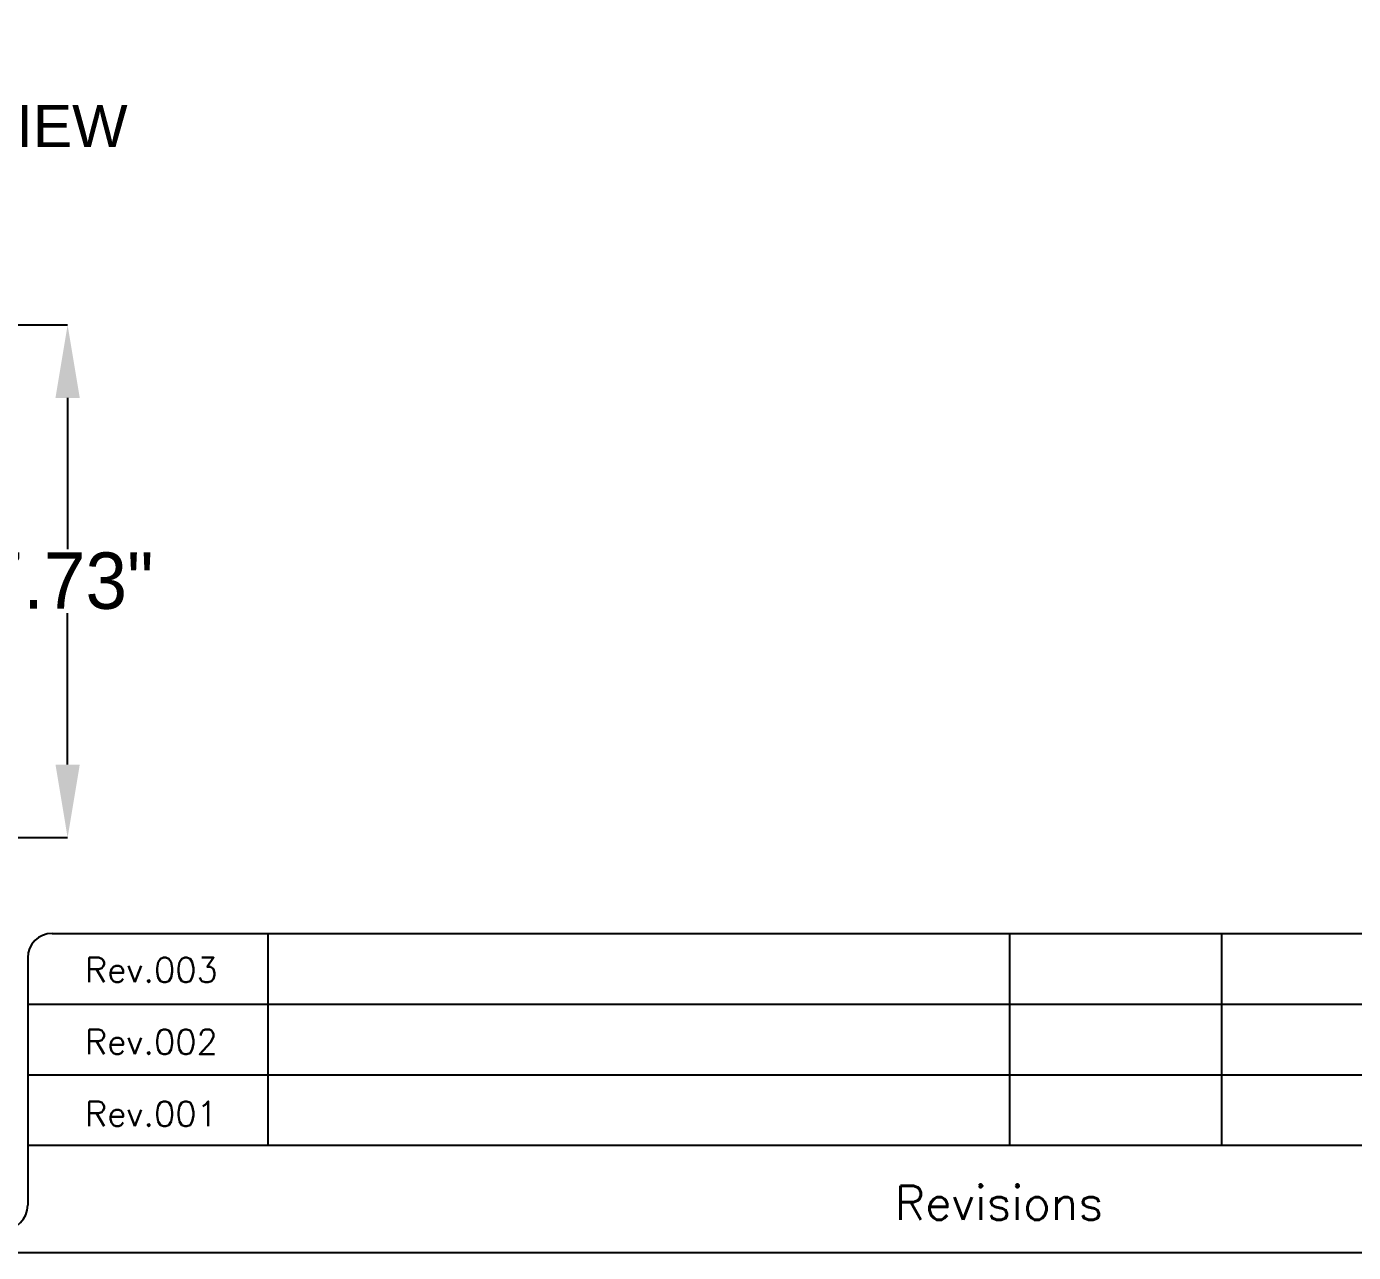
# Model space of a CAD drawing. Header units: inches. Extents: x 0 to 102, y 0 to 66.
# Drawn here: x 29.9 to 49.9, y -0.13 to 18.35 of the extents above; entities that cross this region are included whole.
import ezdxf
from ezdxf.enums import TextEntityAlignment as Align

# ---------------------------------------------------------------- set-up
doc = ezdxf.new("R2010")
doc.units = ezdxf.units.IN
doc.header["$MEASUREMENT"] = 0
doc.linetypes.add('SLD-Solid', pattern=[0])
doc.layers.add('DIMENSIONS', color=7, linetype='Continuous')
doc.styles.add('Fields', font='simplex.shx', dxfattribs={"height": 0.185})
doc.styles.add('SLDTEXTSTYLE0', font='arial.ttf', dxfattribs={"width": 0.948})
doc.styles.get("Standard").update_dxf_attribs({"font": 'arial.ttf'})
doc.styles.add('Title_Block', font='simplex.shx', dxfattribs={"height": 0.185})
doc.dimstyles.new('SLDDIMSTYLE0', dxfattribs={"dimtxt": 0.194141, "dimasz": 0.194141, "dimexe": 0, "dimexo": 0.0625, "dimgap": 0.048535, "dimtad": 0, "dimtih": 1, "dimtoh": 1, "dimdec": 4, "dimrnd": 1e-09, "dimzin": 12, "dimdsep": 46, "dimtxsty": 'SLDTEXTSTYLE0', "dimsah": 1, "dimcen": 0.09, "dimadec": 0, "dimazin": 3, "dimtfac": 1, "dimtdec": 4, "dimtofl": 0, "dimtmove": 0, "dimatfit": 3, "dimfxl": 1, "dimfrac": 2, "dimtolj": 1, "dimtzin": 12, "dimarcsym": 0})

# ---------------------------------------------------------------- blocks, each defined once
blk = doc.blocks.new('RG_Master_Ver_4_2_2')
at = {"color": 3}
for p, q in [((10.12, 1.5631), (34.15, 1.5631)), ((11.2071, 1.5631), (11.2071, 0.496)), ((14.942, 1.5631), (14.942, 0.496)), ((16.0091, 1.5631), (16.0091, 0.496)), ((9.9977, 1.4408), (9.9977, 0.1939)), ((9.9977, 1.2074), (19.5662, 1.2074)), ((9.9977, 0.8517), (19.5662, 0.8517)), ((9.9977, 0.496), (19.5662, 0.496))]:
    blk.add_line(p, q, dxfattribs=at)
blk.add_lwpolyline([(0, -0.044), (34.25, -0.044), (34.25, 21.956), (0, 21.956)], close=True, dxfattribs=at)
for centre, start, end in [((10.12, 1.4408), 90, 180), ((9.8753, 0.1939), 270, 360)]:
    blk.add_arc(centre, 0.1224, start, end, dxfattribs=at)
at = {"style": 'Title_Block'}
for s, width, heights, insert, char_height, attachment_point in [('\\pxqc;Rev.003', 1.244981, [0], (9.9977, 1.4422), 0.125, 1), ('\\pxqc;Rev.002', 1.244981, [0], (9.9977, 1.0797), 0.125, 1), ('\\pxqc;Rev.001', 1.244981, [0], (9.9977, 0.7172), 0.125, 1), ('\\pxqc;Revisions', 9.426284, [0.3922], (14.8886, 0.2059), 0.171452, 5)]:
    blk.add_mtext_dynamic_manual_height_columns(s, width=width, gutter_width=0.8573, heights=heights, dxfattribs=dict(at, insert=insert, char_height=char_height, attachment_point=attachment_point))
at = {"style": 'Fields'}
for tag, p in [('DESCRIPTION_3', (13.1158, 1.307)), ('DRN_3', (15.4724, 1.307)), ('CHK_3', (16.5293, 1.307)), ('APP_3', (17.5522, 1.307)), ('DATE_3', (18.8294, 1.307)), ('CUSTOMER', (28.9966, 1.2135)), ('DRAWING_DESC', (32.2295, 1.2455)), ('DESCRIPTION_2', (13.1158, 0.9513)), ('DRN_2', (15.4724, 0.9513)), ('CHK_2', (16.5293, 0.9513)), ('APP_2', (17.5522, 0.9513)), ('DATE_2', (18.8294, 0.9513)), ('SIZE', (30.7145, 0.8944)), ('DRAWING_#', (32.125, 0.8944)), ('REV', (33.5429, 0.8944)), ('DESCRIPTION_1', (13.1158, 0.5956)), ('DRN_1', (15.4724, 0.5956)), ('CHK_1', (16.5293, 0.5956)), ('APP_1', (17.5522, 0.5956)), ('DATE_1', (18.8294, 0.5956)), ('PROJECT_#', (28.9813, 0.5809)), ('DRN_BY', (30.875, 0.5245)), ('CHK_BY', (31.7615, 0.5245)), ('APP_BY', (32.75, 0.5245)), ('SCALE', (33.6518, 0.5245)), ('PROJECT_NAME', (29.021, 0.1759)), ('SHEETNUM', (32.7527, 0.1759)), ('TTL_SHTS', (33.5471, 0.1759))]:
    blk.add_attdef(tag, text='', height=0.125, dxfattribs=at).set_placement(p, align=Align.CENTER)
at = {"style": 'Fields', "flags": 9}
blk.add_attdef('WD_TB', (9.9529, 0.1939), '', height=0.0638, dxfattribs=at)
blk = doc.blocks.new('*D26')
at = {"color": 0, "linetype": 'SLD-Solid', "lineweight": -2, "transparency": 16777216}
for p, q in [((28.498, 13.855), (30.521, 13.855)), ((30.521, 12.755), (30.521, 10.473)), ((30.521, 7.225), (30.521, 9.507)), ((27.913, 6.125), (30.521, 6.125))]:
    blk.add_line(p, q, dxfattribs=at)
at = {"color": 0, "linetype": 'SLD-Solid', "transparency": 16777216}
for points in [[(30.338, 12.755), (30.704, 12.755), (30.521, 13.855)], [(30.338, 7.225), (30.704, 7.225), (30.521, 6.125)]]:
    blk.add_solid(points, dxfattribs=at)
at = {"layer": 'Defpoints', "color": 0, "linetype": 'SLD-Solid', "transparency": 16777216}
for p in [(28.435, 13.855), (30.521, 13.855), (27.85, 6.125)]:
    blk.add_point(p, dxfattribs=at)
at = {"color": 0, "linetype": 'SLD-Solid', "lineweight": 18, "transparency": 16777216, "insert": (30.521, 10.424), "char_height": 0.85, "attachment_point": 2, "style": 'SLDTEXTSTYLE0'}
blk.add_mtext('\\A1;7.73"', dxfattribs=at)

msp = doc.modelspace()

# ---------------------------------------------------------------- block references
at = {"xscale": 2.992700729927007, "yscale": 2.992700729927007, "zscale": 2.992700729927007}
msp.add_blockref('RG_Master_Ver_4_2_2', (0, 0), dxfattribs=at)

# ---------------------------------------------------------------- texts
at = {"layer": 'DIMENSIONS', "color": 2, "linetype": 'Continuous', "insert": (27.92976, 17.17226), "char_height": 0.6343284, "width": 6.9752538, "attachment_point": 2, "line_spacing_factor": 0.9}
msp.add_mtext('LEFT SIDE VIEW', dxfattribs=at)

# ---------------------------------------------------------------- dimensions: what is measured, and where the dimension line sits
at = {"color": 2, "linetype": 'SLD-Solid', "lineweight": 18}
dim = msp.add_linear_dim(base=(30.52109, 13.855), p1=(27.85003, 6.125), p2=(28.43503, 13.855), angle=90, text='<>"', dimstyle='SLDDIMSTYLE0', override={"dimtxt": 0.85, "dimasz": 1.1}, dxfattribs=at)
dim.commit()
dim.dimension.update_dxf_attribs({"geometry": '*D26', "text_midpoint": (30.52109, 9.99), "dimtype": 160})

doc.saveas('drawing.dxf')
